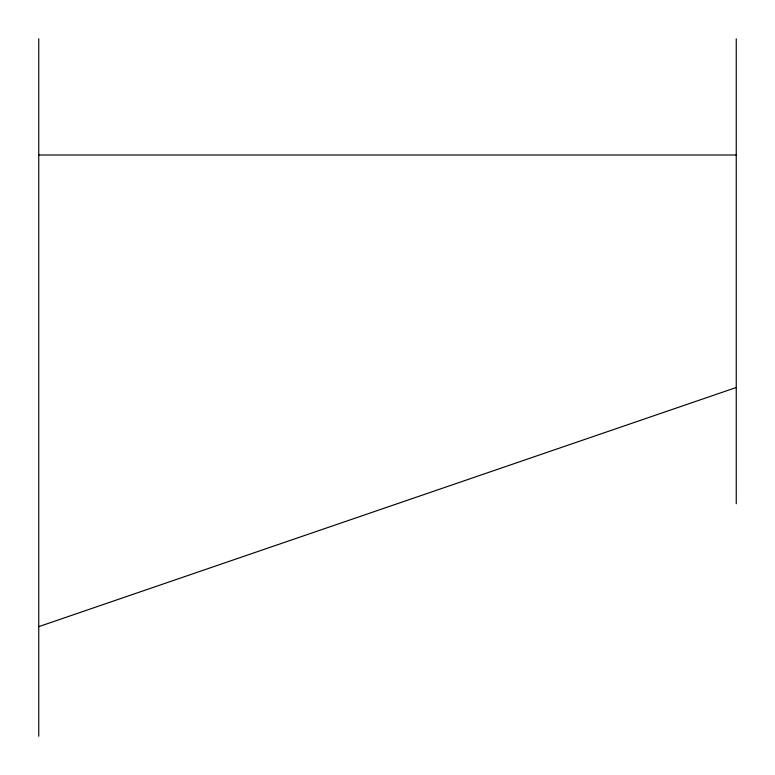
<?xml version="1.0" encoding="UTF-8"?>
<svg xmlns="http://www.w3.org/2000/svg" width="775" height="775" viewBox="0 0 775 775"><rect width="100%" height="100%" fill="white"/><g stroke="black" fill="none" stroke-linecap="round" stroke-linejoin="round"><path stroke-width="1.16" d="M38.75 626.646L736.25 387.5M38.75 155L736.25 155M736.25 38.75L736.25 503.75M38.75 38.75L38.75 736.25"/></g></svg>
